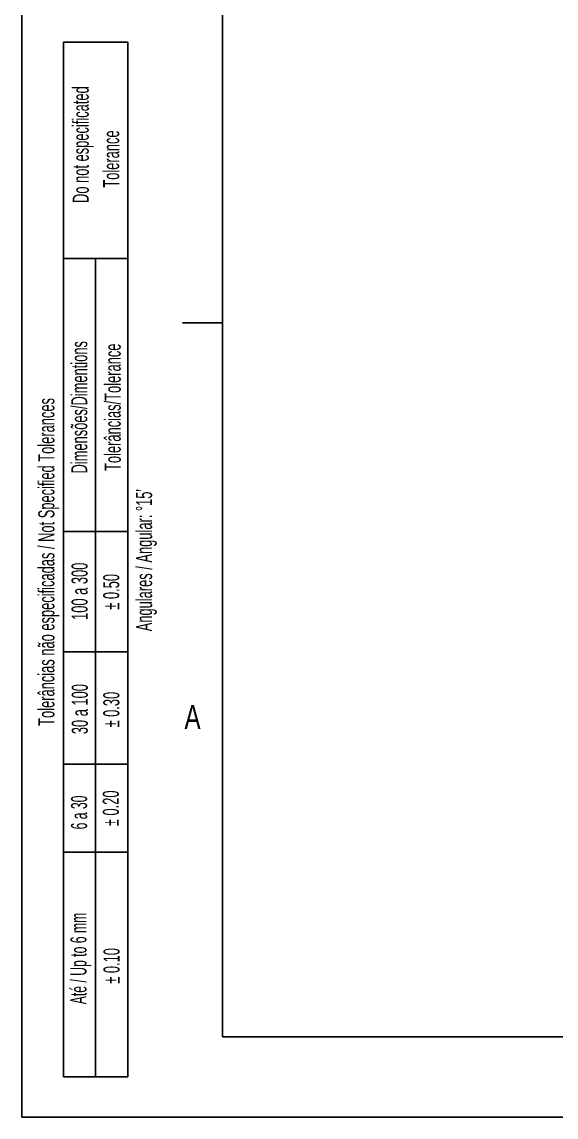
# Model space of a CAD drawing. Header units: millimetres. Extents: x -205 to 841, y 0 to 722.
# Drawn here: x 0 to 66.6, y 0 to 136.5 of the extents above; entities that cross this region are included whole.
import ezdxf

# ---------------------------------------------------------------- set-up
doc = ezdxf.new("R2010")
doc.units = ezdxf.units.MM
for name, color, linetype in [('COTAS', 1, 'Continuous'), ('FORMATO', 1, 'Continuous'), ('TEXTO', 5, 'Continuous')]:
    doc.layers.add(name, color=color, linetype=linetype)
doc.styles.add('SLDTEXTSTYLE0', font='TXT', dxfattribs={"width": 0.75})
doc.styles.add('SLDTEXTSTYLE1', font='TXT', dxfattribs={"width": 0.6})
doc.styles.add('SLDTEXTSTYLE2', font='TXT', dxfattribs={"width": 0.56875})
doc.styles.add('SLDTEXTSTYLE3', font='TXT', dxfattribs={"width": 0.566667})

msp = doc.modelspace()

# ---------------------------------------------------------------- linework, layer by layer
at = {"layer": 'COTAS'}
msp.add_line((0, 0), (594, 0), dxfattribs=at)
msp.add_line((0, 0), (594, 0), dxfattribs=at)
at = {"layer": 'FORMATO'}
for p, q in [((0, 0), (0, 594)), ((25, 584), (25, 10)), ((5.1849, 5), (5.1849, 133.9645)), ((5.1849, 133.9645), (13.1849, 133.9645)), ((13.1849, 5), (13.1849, 133.9645)), ((5.1849, 107.0209), (13.1849, 107.0209)), ((9.1849, 5), (9.1849, 107.0209)), ((20, 99), (25, 99)), ((5.1849, 73), (13.1849, 73)), ((5.1849, 58), (13.1849, 58)), ((5.1849, 44), (13.1849, 44)), ((5.1849, 33), (13.1849, 33)), ((25, 10), (831, 10)), ((5.1849, 5), (13.1849, 5)), ((0, 0), (841, 0))]:
    msp.add_line(p, q, dxfattribs=at)

# ---------------------------------------------------------------- texts
at = {"layer": 'TEXTO', "char_height": 2, "attachment_point": 2, "rotation": 90}
for s, insert, style in [('Do not especificated', (6.3266, 121.1976), 'SLDTEXTSTYLE1'), ('Tolerance', (10.1226, 119.4011), 'SLDTEXTSTYLE1'), ('Dimensões/Dimentions', (6.1428, 88.4638), 'SLDTEXTSTYLE1'), ('Tolerâncias/Tolerance', (10.3119, 88.4663), 'SLDTEXTSTYLE1'), ('Tolerâncias não especificadas / Not Specified Tolerances', (2.0469, 69.1882), 'SLDTEXTSTYLE1'), ("Angulares / Angular: °15'", (14.2208, 69.4044), 'SLDTEXTSTYLE1'), ('100 a 300', (6.1843, 65.53), 'SLDTEXTSTYLE1'), ('± 0.50', (10.1296, 65.4603), 'SLDTEXTSTYLE1'), ('30 a 100', (6.2094, 50.8434), 'SLDTEXTSTYLE1'), ('± 0.30', (10.1422, 50.782), 'SLDTEXTSTYLE1'), ('6 a 30', (6.1213, 37.9634), 'SLDTEXTSTYLE3'), ('± 0.20', (10.0709, 38.4811), 'SLDTEXTSTYLE1'), ('Até / Up to 6 mm', (6.0469, 19.7663), 'SLDTEXTSTYLE2'), ('± 0.10', (10.1673, 18.8411), 'SLDTEXTSTYLE1')]:
    msp.add_mtext(s, dxfattribs=dict(at, insert=insert, style=style))
at = {"layer": 'TEXTO', "insert": (20.2617, 51.3657), "char_height": 3, "attachment_point": 1, "style": 'SLDTEXTSTYLE0'}
msp.add_mtext('A', dxfattribs=at)

doc.saveas('drawing.dxf')
